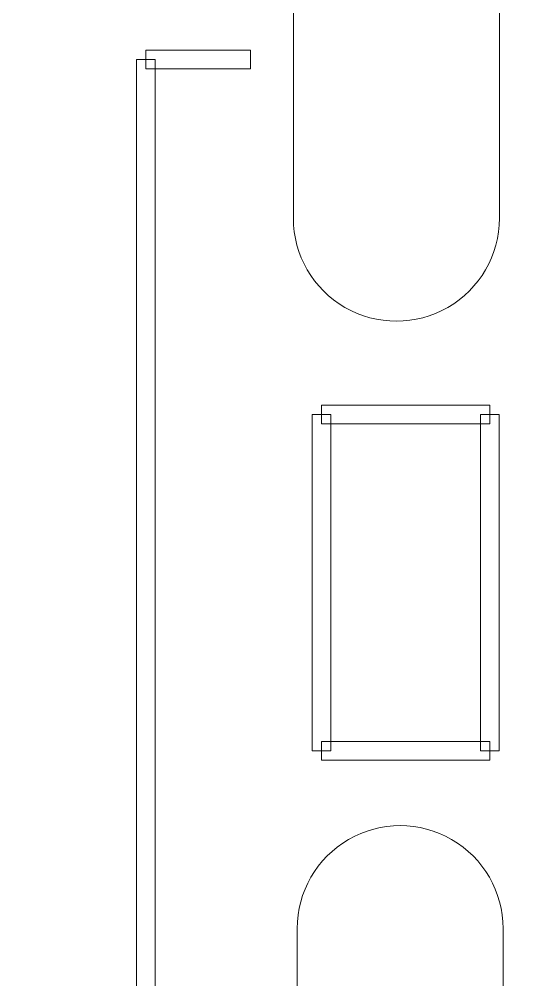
# Model space of a CAD drawing. Header units: millimetres. Extents: x -86 to 67, y -55 to 52.
# Drawn here: x -3.92 to -0.51, y -51.91 to -45.38 of the extents above; entities that cross this region are included whole.
import ezdxf

# ---------------------------------------------------------------- set-up
doc = ezdxf.new("R2010")
doc.units = ezdxf.units.MM
doc.header["$MEASUREMENT"] = 0
for name, color, linetype in [('BG_OUTLINE', 7, 'Continuous'), ('PG_SILKSCREEN_TOP', 7, 'Continuous'), ('PIN_TOP', 7, 'Continuous')]:
    doc.layers.add(name, color=color, linetype=linetype)

msp = doc.modelspace()

# ---------------------------------------------------------------- linework, layer by layer
at = {"layer": 'BG_OUTLINE', "color": 3, "lineweight": 9}
msp.add_open_spline([(-60.0926, 34.7331), (-60.0926, 34.7331), (63.7724, 34.7331), (63.7724, 34.7331), (63.7724, 34.7331), (64.585, 34.7336), (65.3646, 34.4113), (65.9396, 33.837), (65.9396, 33.837), (66.5146, 33.2627), (66.8379, 32.4797), (66.8384, 31.667), (66.8384, 31.667), (66.8384, 31.667), (66.8412, -52.28), (66.8412, -52.28), (66.8412, -52.28), (66.8412, -52.28), (66.8384, -52.1933), (66.8384, -52.1933), (66.8384, -52.1933), (66.8389, -53.006), (66.5166, -53.7856), (65.9424, -54.3606), (65.9424, -54.3606), (65.3681, -54.9356), (64.585, -55.2589), (63.7724, -55.2594), (63.7724, -55.2594), (63.7724, -55.2594), (-60.1869, -55.2594), (-60.1869, -55.2594), (-60.1869, -55.2594), (-60.1869, -55.2594), (-60.0853, -55.2518), (-60.0853, -55.2518), (-60.0853, -55.2518), (-60.8979, -55.2523), (-61.6775, -54.9299), (-62.2525, -54.3557), (-62.2525, -54.3557), (-62.8275, -53.7814), (-63.1508, -52.9984), (-63.1513, -52.1857), (-63.1513, -52.1857), (-63.1513, -52.1857), (-63.1587, 31.667), (-63.1587, 31.667), (-63.1587, 31.667), (-63.1592, 32.4797), (-62.8369, 33.2593), (-62.2626, 33.8343), (-62.2626, 33.8343), (-61.6883, 34.4093), (-60.9053, 34.7326), (-60.0926, 34.7331)], degree=3, knots=[0, 0, 0, 0, 0.071429, 0.071429, 0.071429, 0.071429, 0.142857, 0.142857, 0.142857, 0.142857, 0.214286, 0.214286, 0.214286, 0.214286, 0.285714, 0.285714, 0.285714, 0.285714, 0.357143, 0.357143, 0.357143, 0.357143, 0.428571, 0.428571, 0.428571, 0.428571, 0.5, 0.5, 0.5, 0.5, 0.571429, 0.571429, 0.571429, 0.571429, 0.642857, 0.642857, 0.642857, 0.642857, 0.714286, 0.714286, 0.714286, 0.714286, 0.785714, 0.785714, 0.785714, 0.785714, 0.857143, 0.857143, 0.857143, 0.857143, 0.928571, 0.928571, 0.928571, 0.928571, 1, 1, 1, 1], dxfattribs=at)
at = {"layer": 'PG_SILKSCREEN_TOP', "color": 6, "lineweight": 9}
for points in [[(-2.3435, -45.5871), (-2.3435, -45.5871), (-2.3435, -45.7141), (-2.3435, -45.7141), (-2.3435, -45.7141), (-2.3435, -45.7141), (-3.0547, -45.7141), (-3.0547, -45.7141), (-3.0547, -45.7141), (-3.0547, -45.7141), (-3.0547, -45.5871), (-3.0547, -45.5871), (-3.0547, -45.5871), (-3.0547, -45.5871), (-2.3435, -45.5871), (-2.3435, -45.5871)], [(-3.1182, -45.6506), (-3.1182, -45.6506), (-2.9912, -45.6506), (-2.9912, -45.6506), (-2.9912, -45.6506), (-2.9912, -45.6506), (-2.9912, -52.6505), (-2.9912, -52.6505), (-2.9912, -52.6505), (-2.9912, -52.6505), (-3.1182, -52.6505), (-3.1182, -52.6505), (-3.1182, -52.6505), (-3.1182, -52.6505), (-3.1182, -45.6506), (-3.1182, -45.6506)], [(-1.8609, -48.1271), (-1.8609, -48.1271), (-1.8609, -48.0001), (-1.8609, -48.0001), (-1.8609, -48.0001), (-1.8609, -48.0001), (-0.7179, -48.0001), (-0.7179, -48.0001), (-0.7179, -48.0001), (-0.7179, -48.0001), (-0.7179, -48.1271), (-0.7179, -48.1271), (-0.7179, -48.1271), (-0.7179, -48.1271), (-1.8609, -48.1271), (-1.8609, -48.1271)], [(-1.7974, -50.3496), (-1.7974, -50.3496), (-1.9244, -50.3496), (-1.9244, -50.3496), (-1.9244, -50.3496), (-1.9244, -50.3496), (-1.9244, -48.0636), (-1.9244, -48.0636), (-1.9244, -48.0636), (-1.9244, -48.0636), (-1.7974, -48.0636), (-1.7974, -48.0636), (-1.7974, -48.0636), (-1.7974, -48.0636), (-1.7974, -50.3496), (-1.7974, -50.3496)], [(-0.7814, -48.0636), (-0.7814, -48.0636), (-0.6544, -48.0636), (-0.6544, -48.0636), (-0.6544, -48.0636), (-0.6544, -48.0636), (-0.6544, -50.3496), (-0.6544, -50.3496), (-0.6544, -50.3496), (-0.6544, -50.3496), (-0.7814, -50.3496), (-0.7814, -50.3496), (-0.7814, -50.3496), (-0.7814, -50.3496), (-0.7814, -48.0636), (-0.7814, -48.0636)], [(-0.7179, -50.2861), (-0.7179, -50.2861), (-0.7179, -50.4131), (-0.7179, -50.4131), (-0.7179, -50.4131), (-0.7179, -50.4131), (-1.8609, -50.4131), (-1.8609, -50.4131), (-1.8609, -50.4131), (-1.8609, -50.4131), (-1.8609, -50.2861), (-1.8609, -50.2861), (-1.8609, -50.2861), (-1.8609, -50.2861), (-0.7179, -50.2861), (-0.7179, -50.2861)]]:
    msp.add_open_spline(points, degree=3, knots=[0, 0, 0, 0, 0.25, 0.25, 0.25, 0.25, 0.5, 0.5, 0.5, 0.5, 0.75, 0.75, 0.75, 0.75, 1, 1, 1, 1], dxfattribs=at)
at = {"layer": 'PIN_TOP', "lineweight": 9}
for points in [[(-2.0529, -46.7285), (-2.0529, -46.7285), (-2.0529, -44.5726), (-2.0529, -44.5726), (-2.0529, -44.5726), (-2.0529, -44.3225), (-1.9195, -44.0914), (-1.7029, -43.9663), (-1.7029, -43.9663), (-1.4863, -43.8413), (-1.2194, -43.8413), (-1.0028, -43.9663), (-1.0028, -43.9663), (-0.7863, -44.0914), (-0.6528, -44.3225), (-0.6528, -44.5726), (-0.6528, -44.5726), (-0.6528, -44.5726), (-0.6528, -46.7285), (-0.6528, -46.7285), (-0.6528, -46.7285), (-0.6528, -46.9786), (-0.7863, -47.2097), (-1.0028, -47.3348), (-1.0028, -47.3348), (-1.2194, -47.4598), (-1.4863, -47.4598), (-1.7029, -47.3348), (-1.7029, -47.3348), (-1.9195, -47.2097), (-2.0529, -46.9786), (-2.0529, -46.7285)], [(-2.0275, -53.7135), (-2.0275, -53.7135), (-2.0275, -51.5576), (-2.0275, -51.5576), (-2.0275, -51.5576), (-2.0275, -51.3075), (-1.8941, -51.0764), (-1.6775, -50.9513), (-1.6775, -50.9513), (-1.4609, -50.8263), (-1.194, -50.8263), (-0.9774, -50.9513), (-0.9774, -50.9513), (-0.7609, -51.0764), (-0.6274, -51.3075), (-0.6274, -51.5576), (-0.6274, -51.5576), (-0.6274, -51.5576), (-0.6274, -53.7135), (-0.6274, -53.7135), (-0.6274, -53.7135), (-0.6274, -53.9636), (-0.7609, -54.1947), (-0.9774, -54.3198), (-0.9774, -54.3198), (-1.194, -54.4448), (-1.4609, -54.4448), (-1.6775, -54.3198), (-1.6775, -54.3198), (-1.8941, -54.1947), (-2.0275, -53.9636), (-2.0275, -53.7135)]]:
    msp.add_open_spline(points, degree=3, knots=[0, 0, 0, 0, 0.125, 0.125, 0.125, 0.125, 0.25, 0.25, 0.25, 0.25, 0.375, 0.375, 0.375, 0.375, 0.5, 0.5, 0.5, 0.5, 0.625, 0.625, 0.625, 0.625, 0.75, 0.75, 0.75, 0.75, 0.875, 0.875, 0.875, 0.875, 1, 1, 1, 1], dxfattribs=at)

doc.saveas('drawing.dxf')
